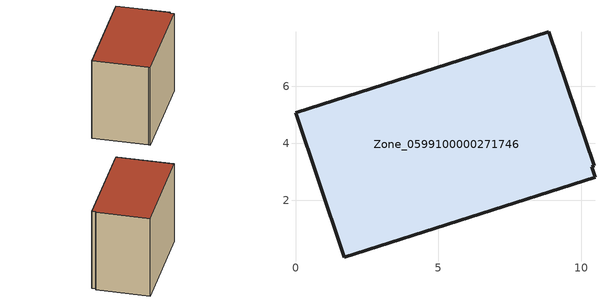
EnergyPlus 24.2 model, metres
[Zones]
Zone_0599100000271746
 floor ground (C_G): 1.66,0.17 0,5.06 8.87,7.91 10.46,3.21 10.36,3.17 10.48,2.81 1.71,0 z0.36
 wall outside (C_F): 1.71,0 10.48,2.81 10.36,3.17 10.46,3.21 8.87,7.91 0,5.06 1.66,0.17 1.71,0 z0.36:8.53
 roof outside (C_R): 0,5.06 1.66,0.17 1.71,0 10.48,2.81 10.36,3.17 10.46,3.21 8.87,7.91 z8.53
[BUILDING]
Pand.0599100000271746: North Axis=0; Terrain=City; Loads Convergence Tolerance Value=0.04; Temperature Convergence Tolerance Value=0.4; Solar Distribution=FullExterior; Maximum Number of Warmup Days=25; Minimum Number of Warmup Days=1
[Site:Location]
Rotterdam.The.Hague.AP_ZH_NLD Design_Conditions: Latitude=51.96; Longitude=4.45; Time Zone=1; Elevation=-4.5
[SITE:GROUNDTEMPERATURE:BUILDINGSURFACE]
18, 18, 18, 18, 18, 18, 18, 18, 18, 18, 18, 18
[MATERIAL] Thermal Absorptance=0.9; Solar Absorptance=0.7; Visible Absorptance=0.7
Name | Roughness | Thickness | Conductivity | Density | Specific Heat
G.TI.1965-1974 | MediumSmooth | 0.15 | 0.882353 | 540 | 1210
F.TI.1965-1974 | Rough | 0.3 | 0.697674 | 1920 | 840
R.TI.1965-1974 | MediumRough | 0.2 | 0.232558 | 1500 | 1000
[CONSTRUCTION]
C_G: G.TI.1965-1974
C_F: F.TI.1965-1974
C_R: R.TI.1965-1974
[ZONE]
Zone_0599100000271746: Type=1; Multiplier=1; Ceiling Height=Autocalculate; Volume=Autocalculate; Floor Area=autocalculate; Part of Total Floor Area=Yes
[ZONEINFILTRATION:DESIGNFLOWRATE]
Infil_Zone_0599100000271746: Zone or ZoneList or Space or SpaceList=Zone_0599100000271746; Schedule=AlwaysOn; Design Flow Rate Calculation Method=Flow/Area; Flow Rate per Floor Area=0.003; Constant Term Coefficient=1; Temperature Term Coefficient=0; Velocity Term Coefficient=0; Velocity Squared Term Coefficient=0
[HVACTEMPLATE:ZONE:IDEALLOADSAIRSYSTEM]
Zone_0599100000271746: Maximum Heating Supply Air Temperature=50; Minimum Cooling Supply Air Temperature=13; Maximum Heating Supply Air Humidity Ratio=0.0156; Minimum Cooling Supply Air Humidity Ratio=0.0077; Heating Limit=NoLimit; Cooling Limit=NoLimit; Dehumidification Control Type=ConstantSensibleHeatRatio; Cooling Sensible Heat Ratio=0.7; Dehumidification Setpoint=60; Humidification Control Type=None; Humidification Setpoint=30; Outdoor Air Method=None; Outdoor Air Flow Rate per Person=0.00944; Outdoor Air Flow Rate per Zone Floor Area=0; Outdoor Air Flow Rate per Zone=0; Demand Controlled Ventilation Type=None; Outdoor Air Economizer Type=NoEconomizer; Heat Recovery Type=None; Sensible Heat Recovery Effectiveness=0.7; Latent Heat Recovery Effectiveness=0.65
[ZONECONTROL:THERMOSTAT]
ThermostatControl_Zone_0599100000271746: Zone or ZoneList=Zone_0599100000271746; Control Type Schedule=DualSetpointControlType; Control 1=Thermostat_Zone_0599100000271746; Temperature Difference Between Cutout And Setpoint=0
[THERMOSTATSETPOINT:DUALSETPOINT]
Thermostat_Zone_0599100000271746: Heating Setpoint Temperature Schedule=HeatingSetpoint_Zone_0599100000271746; Cooling Setpoint Temperature Schedule=CoolingSetpoint_Zone_0599100000271746
[SCHEDULE:COMPACT]
HeatingSetpoint_Zone_0599100000271746: Through: 12/31, For: AllDays, Until: 24:00, 21
CoolingSetpoint_Zone_0599100000271746: Through: 12/31, For: AllDays, Until: 24:00, 24
DualSetpointControlType: Through: 12/31, For: AllDays, Until: 24:00, 4
AlwaysOn: Through: 12/31, For: AllDays, Until: 24:00, 1
